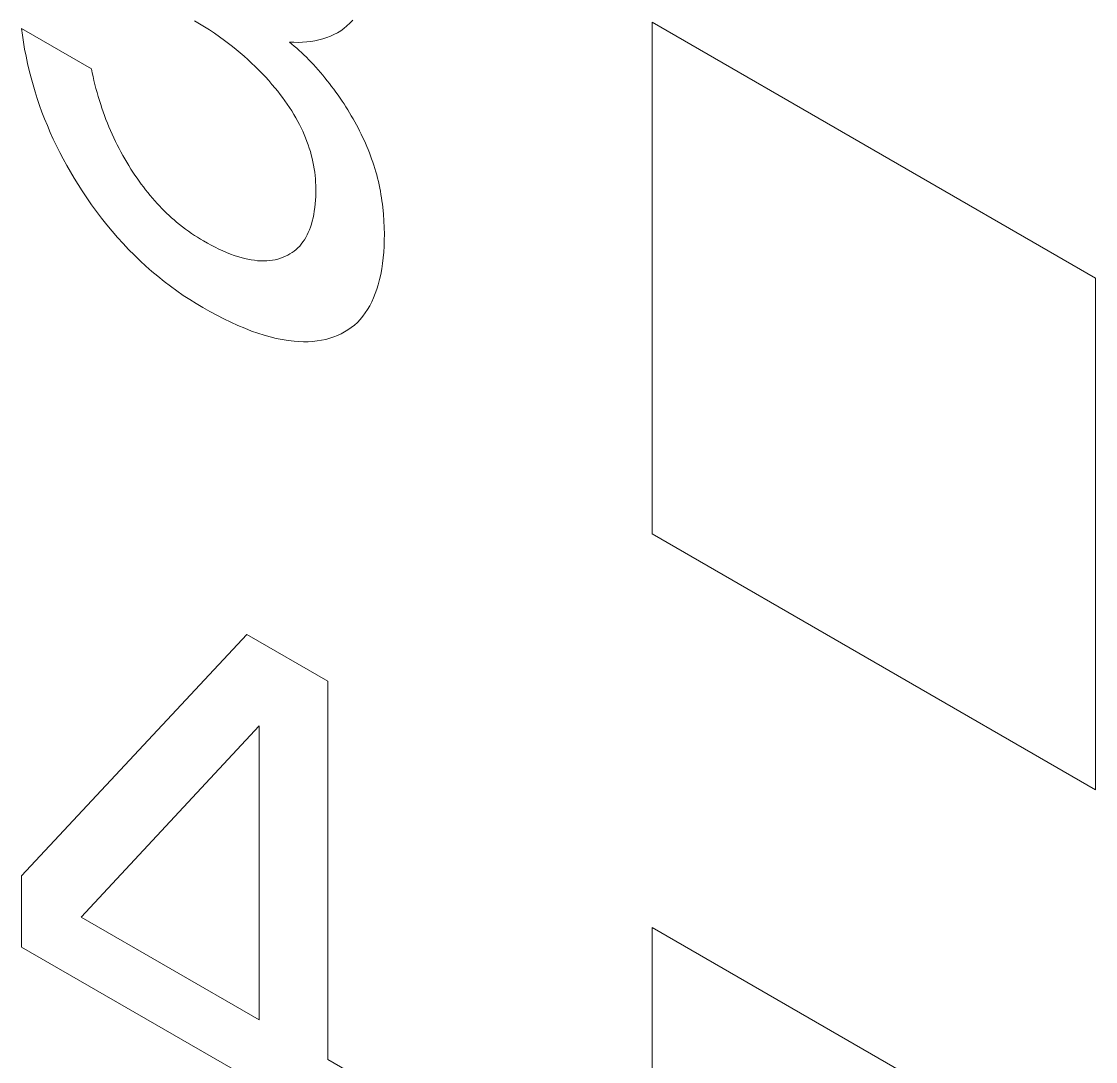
# Model space of a CAD drawing. Header units: inches. Extents: x 67248 to 85686, y -40174 to -31152.
# Drawn here: x 82495.254 to 82497.659, y -33426.339 to -33424.009 of the extents above; entities that cross this region are included whole.
import ezdxf

# ---------------------------------------------------------------- set-up
doc = ezdxf.new("R2010")
doc.units = ezdxf.units.IN
doc.header["$MEASUREMENT"] = 0

# ---------------------------------------------------------------- blocks, each defined once
blk = doc.blocks.new('ET200S')
at = {"lineweight": 0}
for p, q in [((100.3835, -41.5806), (100.5286, -41.6643)), ((100.3835, -41.5806), (100.3854, -41.5948)), ((100.7421, -41.5645), (100.7526, -41.5707)), ((100.7526, -41.5707), (100.763, -41.5771)), ((100.763, -41.5771), (100.7735, -41.5838)), ((100.7735, -41.5838), (100.784, -41.5907)), ((101.0386, -41.5894), (101.0455, -41.5852)), ((101.0455, -41.5852), (101.0522, -41.5804)), ((101.0522, -41.5804), (101.0585, -41.5753)), ((101.0585, -41.5753), (101.0646, -41.5697)), ((101.0646, -41.5697), (101.0703, -41.5636)), ((102.6109, -42.0984), (101.6917, -41.5677)), ((101.6917, -41.5677), (101.6917, -42.6292)), ((100.3854, -41.5948), (100.3875, -41.6092)), ((100.784, -41.5907), (100.7944, -41.598)), ((100.7944, -41.598), (100.8048, -41.6055)), ((100.8048, -41.6055), (100.8129, -41.6116)), ((100.9751, -41.6087), (100.9837, -41.6077)), ((100.9837, -41.6077), (100.9921, -41.6062)), ((100.9921, -41.6062), (101.0004, -41.6044)), ((101.0004, -41.6044), (101.0085, -41.6023)), ((101.0085, -41.6023), (101.0165, -41.5996)), ((101.0165, -41.5996), (101.0241, -41.5967)), ((101.0241, -41.5967), (101.0314, -41.5932)), ((101.0314, -41.5932), (101.0386, -41.5894)), ((100.3875, -41.6092), (100.39, -41.6237)), ((100.39, -41.6237), (100.3929, -41.6384)), ((100.8129, -41.6116), (100.821, -41.6179)), ((100.821, -41.6179), (100.829, -41.6244)), ((100.829, -41.6244), (100.837, -41.6311)), ((100.939, -41.6088), (100.9483, -41.6093)), ((100.9441, -41.6129), (100.939, -41.6088)), ((100.9492, -41.6172), (100.9441, -41.6129)), ((100.9483, -41.6093), (100.9574, -41.6095)), ((100.9542, -41.6216), (100.9492, -41.6172)), ((100.9593, -41.6261), (100.9542, -41.6216)), ((100.9574, -41.6095), (100.9663, -41.6093)), ((100.9643, -41.6308), (100.9593, -41.6261)), ((100.9663, -41.6093), (100.9751, -41.6087)), ((100.3929, -41.6384), (100.396, -41.6531)), ((100.837, -41.6311), (100.845, -41.6379)), ((100.845, -41.6379), (100.8528, -41.645)), ((100.8528, -41.645), (100.8607, -41.6523)), ((100.8607, -41.6523), (100.8679, -41.6592)), ((100.9693, -41.6356), (100.9643, -41.6308)), ((100.9743, -41.6404), (100.9693, -41.6356)), ((100.9792, -41.6454), (100.9743, -41.6404)), ((100.9841, -41.6505), (100.9792, -41.6454)), ((100.989, -41.6557), (100.9841, -41.6505)), ((100.396, -41.6531), (100.3995, -41.668)), ((100.3995, -41.668), (100.4033, -41.6829)), ((100.5302, -41.6724), (100.5286, -41.6643)), ((100.532, -41.6805), (100.5302, -41.6724)), ((100.8679, -41.6592), (100.8751, -41.6663)), ((100.8751, -41.6663), (100.8822, -41.6736)), ((100.8822, -41.6736), (100.8892, -41.6811)), ((100.9939, -41.661), (100.989, -41.6557)), ((100.9987, -41.6664), (100.9939, -41.661)), ((101.0035, -41.6719), (100.9987, -41.6664)), ((101.0082, -41.6775), (101.0035, -41.6719)), ((100.4033, -41.6829), (100.4075, -41.6978)), ((100.5338, -41.6887), (100.532, -41.6805)), ((100.5358, -41.6969), (100.5338, -41.6887)), ((100.8892, -41.6811), (100.8961, -41.6888)), ((100.8961, -41.6888), (100.903, -41.6966)), ((100.903, -41.6966), (100.9097, -41.7047)), ((101.0129, -41.6832), (101.0082, -41.6775)), ((101.0176, -41.689), (101.0129, -41.6832)), ((101.0221, -41.6948), (101.0176, -41.689)), ((101.0267, -41.7007), (101.0221, -41.6948)), ((100.4075, -41.6978), (100.4117, -41.7119)), ((100.4117, -41.7119), (100.4162, -41.726)), ((100.538, -41.7052), (100.5358, -41.6969)), ((100.5402, -41.7134), (100.538, -41.7052)), ((100.5426, -41.7217), (100.5402, -41.7134)), ((100.9097, -41.7047), (100.9149, -41.711)), ((100.9149, -41.711), (100.9199, -41.7175)), ((100.9199, -41.7175), (100.9249, -41.7241)), ((101.0312, -41.7067), (101.0267, -41.7007)), ((101.0356, -41.7128), (101.0312, -41.7067)), ((101.0399, -41.7189), (101.0356, -41.7128)), ((101.0442, -41.7251), (101.0399, -41.7189)), ((100.4162, -41.726), (100.421, -41.7401)), ((100.421, -41.7401), (100.426, -41.7541)), ((100.5451, -41.73), (100.5426, -41.7217)), ((100.5477, -41.7383), (100.5451, -41.73)), ((100.5503, -41.7461), (100.5477, -41.7383)), ((100.9249, -41.7241), (100.9298, -41.7309)), ((100.9298, -41.7309), (100.9346, -41.7377)), ((100.9346, -41.7377), (100.9393, -41.7446)), ((101.0484, -41.7313), (101.0442, -41.7251)), ((101.0524, -41.7373), (101.0484, -41.7313)), ((101.0563, -41.7434), (101.0524, -41.7373)), ((100.426, -41.7541), (100.4314, -41.7682)), ((100.553, -41.7538), (100.5503, -41.7461)), ((100.5558, -41.7615), (100.553, -41.7538)), ((100.5587, -41.7693), (100.5558, -41.7615)), ((100.9393, -41.7446), (100.9438, -41.7516)), ((100.9438, -41.7516), (100.9482, -41.7588)), ((100.9482, -41.7588), (100.9524, -41.766)), ((101.0601, -41.7495), (101.0563, -41.7434)), ((101.0639, -41.7557), (101.0601, -41.7495)), ((101.0675, -41.7619), (101.0639, -41.7557)), ((101.0711, -41.7681), (101.0675, -41.7619)), ((100.4314, -41.7682), (100.4371, -41.7822)), ((100.4371, -41.7822), (100.4431, -41.7962)), ((100.5617, -41.777), (100.5587, -41.7693)), ((100.5649, -41.7847), (100.5617, -41.777)), ((100.5681, -41.7924), (100.5649, -41.7847)), ((100.9524, -41.766), (100.9565, -41.7733)), ((100.9565, -41.7733), (100.9601, -41.7801)), ((100.9601, -41.7801), (100.9635, -41.787)), ((101.0746, -41.7744), (101.0711, -41.7681)), ((101.0781, -41.7806), (101.0746, -41.7744)), ((101.0814, -41.787), (101.0781, -41.7806)), ((100.4431, -41.7962), (100.4493, -41.8101)), ((100.5715, -41.8), (100.5681, -41.7924)), ((100.575, -41.8076), (100.5715, -41.8)), ((100.5785, -41.815), (100.575, -41.8076)), ((100.9635, -41.787), (100.9667, -41.7939)), ((100.9667, -41.7939), (100.9698, -41.8008)), ((100.9698, -41.8008), (100.9728, -41.8078)), ((100.9728, -41.8078), (100.9755, -41.8148)), ((101.0847, -41.7933), (101.0814, -41.787)), ((101.0878, -41.7997), (101.0847, -41.7933)), ((101.0909, -41.8061), (101.0878, -41.7997)), ((101.0939, -41.8125), (101.0909, -41.8061)), ((100.4493, -41.8101), (100.4559, -41.8239)), ((100.4559, -41.8239), (100.4627, -41.8376)), ((100.5822, -41.8223), (100.5785, -41.815)), ((100.5859, -41.8296), (100.5822, -41.8223)), ((100.5898, -41.8368), (100.5859, -41.8296)), ((100.9755, -41.8148), (100.9781, -41.8218)), ((100.9781, -41.8218), (100.9804, -41.8288)), ((100.9804, -41.8288), (100.9826, -41.8358)), ((101.0968, -41.8189), (101.0939, -41.8125)), ((101.0996, -41.8254), (101.0968, -41.8189)), ((101.1023, -41.8318), (101.0996, -41.8254)), ((100.4627, -41.8376), (100.4698, -41.8512)), ((100.4698, -41.8512), (100.4772, -41.8647)), ((100.5937, -41.844), (100.5898, -41.8368)), ((100.5978, -41.8511), (100.5937, -41.844)), ((100.6019, -41.8582), (100.5978, -41.8511)), ((100.9826, -41.8358), (100.9845, -41.8428)), ((100.9845, -41.8428), (100.9864, -41.8501)), ((100.9864, -41.8501), (100.988, -41.8573)), ((101.1049, -41.8383), (101.1023, -41.8318)), ((101.1073, -41.8448), (101.1049, -41.8383)), ((101.1097, -41.8512), (101.1073, -41.8448)), ((101.112, -41.8577), (101.1097, -41.8512)), ((100.4772, -41.8647), (100.4848, -41.8781)), ((100.6062, -41.8652), (100.6019, -41.8582)), ((100.6105, -41.8722), (100.6062, -41.8652)), ((100.6146, -41.8786), (100.6105, -41.8722)), ((100.988, -41.8573), (100.9894, -41.8645)), ((100.9894, -41.8645), (100.9906, -41.8716)), ((100.9906, -41.8716), (100.9916, -41.8787)), ((101.1141, -41.8641), (101.112, -41.8577)), ((101.1162, -41.871), (101.1141, -41.8641)), ((101.1182, -41.8778), (101.1162, -41.871)), ((100.4848, -41.8781), (100.4927, -41.8913)), ((100.4927, -41.8913), (100.5007, -41.9044)), ((100.6188, -41.8849), (100.6146, -41.8786)), ((100.6231, -41.8911), (100.6188, -41.8849)), ((100.6274, -41.8973), (100.6231, -41.8911)), ((100.9916, -41.8787), (100.9924, -41.8857)), ((100.9924, -41.8857), (100.993, -41.8926)), ((100.993, -41.8926), (100.9934, -41.8995)), ((101.1201, -41.8846), (101.1182, -41.8778)), ((101.1219, -41.8914), (101.1201, -41.8846)), ((101.1236, -41.8982), (101.1219, -41.8914)), ((100.5007, -41.9044), (100.509, -41.9173)), ((100.509, -41.9173), (100.5188, -41.932)), ((100.6318, -41.9034), (100.6274, -41.8973)), ((100.6363, -41.9094), (100.6318, -41.9034)), ((100.6409, -41.9154), (100.6363, -41.9094)), ((100.6455, -41.9212), (100.6409, -41.9154)), ((100.9934, -41.8995), (100.9937, -41.9063)), ((100.9937, -41.9063), (100.9939, -41.913)), ((100.9939, -41.913), (100.9939, -41.9211)), ((101.1251, -41.9049), (101.1236, -41.8982)), ((101.1265, -41.9117), (101.1251, -41.9049)), ((101.1278, -41.9184), (101.1265, -41.9117)), ((101.129, -41.9251), (101.1278, -41.9184)), ((100.5188, -41.932), (100.5289, -41.9464)), ((100.6502, -41.9269), (100.6455, -41.9212)), ((100.655, -41.9326), (100.6502, -41.9269)), ((100.6598, -41.9381), (100.655, -41.9326)), ((100.6646, -41.9435), (100.6598, -41.9381)), ((100.9933, -41.9369), (100.9927, -41.9445)), ((100.9937, -41.929), (100.9933, -41.9369)), ((100.9939, -41.9211), (100.9937, -41.929)), ((101.1301, -41.9318), (101.129, -41.9251)), ((101.1311, -41.9384), (101.1301, -41.9318)), ((101.132, -41.945), (101.1311, -41.9384)), ((100.5289, -41.9464), (100.5392, -41.9605)), ((100.5392, -41.9605), (100.5497, -41.9744)), ((100.6695, -41.9487), (100.6646, -41.9435)), ((100.6745, -41.9539), (100.6695, -41.9487)), ((100.6795, -41.9589), (100.6745, -41.9539)), ((100.6845, -41.9639), (100.6795, -41.9589)), ((100.6896, -41.9687), (100.6845, -41.9639)), ((100.9908, -41.9594), (100.9896, -41.9666)), ((100.9919, -41.9521), (100.9908, -41.9594)), ((100.9927, -41.9445), (100.9919, -41.9521)), ((101.1328, -41.9516), (101.132, -41.945)), ((101.1342, -41.9658), (101.1328, -41.9516)), ((100.5497, -41.9744), (100.5605, -41.9879)), ((100.6947, -41.9734), (100.6896, -41.9687)), ((100.6999, -41.9779), (100.6947, -41.9734)), ((100.7051, -41.9823), (100.6999, -41.9779)), ((100.7112, -41.9873), (100.7051, -41.9823)), ((100.9864, -41.9805), (100.9846, -41.9866)), ((100.9881, -41.9737), (100.9864, -41.9805)), ((100.9896, -41.9666), (100.9881, -41.9737)), ((101.1351, -41.9798), (101.1342, -41.9658)), ((101.1357, -41.9936), (101.1351, -41.9798)), ((100.5605, -41.9879), (100.5715, -42.0012)), ((100.5715, -42.0012), (100.5826, -42.0141)), ((100.7173, -41.9922), (100.7112, -41.9873)), ((100.7235, -41.9968), (100.7173, -41.9922)), ((100.7297, -42.0013), (100.7235, -41.9968)), ((100.7359, -42.0057), (100.7297, -42.0013)), ((100.7421, -42.0098), (100.7359, -42.0057)), ((100.9783, -42.0037), (100.9758, -42.009)), ((100.9806, -41.9982), (100.9783, -42.0037)), ((100.9827, -41.9925), (100.9806, -41.9982)), ((100.9846, -41.9866), (100.9827, -41.9925)), ((101.136, -42.0072), (101.1357, -41.9936)), ((101.1359, -42.0198), (101.136, -42.0072)), ((100.5826, -42.0141), (100.5941, -42.0267)), ((100.5941, -42.0267), (100.6057, -42.0391)), ((100.7484, -42.0139), (100.7421, -42.0098)), ((100.7546, -42.0178), (100.7484, -42.0139)), ((100.7609, -42.0215), (100.7546, -42.0178)), ((100.7689, -42.0261), (100.7609, -42.0215)), ((100.7769, -42.0305), (100.7689, -42.0261)), ((100.7849, -42.0346), (100.7769, -42.0305)), ((100.9638, -42.028), (100.9604, -42.032)), ((100.9671, -42.0236), (100.9638, -42.028)), ((100.9702, -42.019), (100.9671, -42.0236)), ((100.9731, -42.0141), (100.9702, -42.019)), ((100.9758, -42.009), (100.9731, -42.0141)), ((101.1355, -42.0323), (101.1359, -42.0198)), ((100.6057, -42.0391), (100.6176, -42.051)), ((100.6176, -42.051), (100.6295, -42.0625)), ((100.7929, -42.0385), (100.7849, -42.0346)), ((100.8009, -42.0421), (100.7929, -42.0385)), ((100.8089, -42.0455), (100.8009, -42.0421)), ((100.8168, -42.0486), (100.8089, -42.0455)), ((100.8247, -42.0515), (100.8168, -42.0486)), ((100.8318, -42.0538), (100.8247, -42.0515)), ((100.9357, -42.051), (100.931, -42.0533)), ((100.9402, -42.0485), (100.9357, -42.051)), ((100.9446, -42.0457), (100.9402, -42.0485)), ((100.9488, -42.0427), (100.9446, -42.0457)), ((100.9528, -42.0394), (100.9488, -42.0427)), ((100.9567, -42.0358), (100.9528, -42.0394)), ((100.9604, -42.032), (100.9567, -42.0358)), ((101.1338, -42.0565), (101.1348, -42.0445)), ((101.1348, -42.0445), (101.1355, -42.0323)), ((100.6295, -42.0625), (100.6416, -42.0737)), ((100.6416, -42.0737), (100.6538, -42.0845)), ((100.8388, -42.0559), (100.8318, -42.0538)), ((100.8458, -42.0578), (100.8388, -42.0559)), ((100.8528, -42.0593), (100.8458, -42.0578)), ((100.8597, -42.0606), (100.8528, -42.0593)), ((100.8665, -42.0616), (100.8597, -42.0606)), ((100.8732, -42.0624), (100.8665, -42.0616)), ((100.8798, -42.0628), (100.8732, -42.0624)), ((100.886, -42.0629), (100.8798, -42.0628)), ((100.8921, -42.0627), (100.886, -42.0629)), ((100.8981, -42.0622), (100.8921, -42.0627)), ((100.904, -42.0614), (100.8981, -42.0622)), ((100.9097, -42.0603), (100.904, -42.0614)), ((100.9154, -42.0589), (100.9097, -42.0603)), ((100.9209, -42.0573), (100.9154, -42.0589)), ((100.9262, -42.0553), (100.9209, -42.0573)), ((100.931, -42.0533), (100.9262, -42.0553)), ((101.1307, -42.0796), (101.1324, -42.0682)), ((101.1324, -42.0682), (101.1338, -42.0565)), ((100.6538, -42.0845), (100.6661, -42.0948)), ((100.6661, -42.0948), (100.6792, -42.1053)), ((101.1262, -42.1016), (101.1287, -42.0908)), ((101.1287, -42.0908), (101.1307, -42.0796)), ((100.6792, -42.1053), (100.6925, -42.1154)), ((100.6925, -42.1154), (100.7058, -42.125)), ((101.1206, -42.1215), (101.1234, -42.1122)), ((101.1234, -42.1122), (101.1262, -42.1016)), ((102.6109, -43.1599), (102.6109, -42.0984)), ((100.7058, -42.125), (100.7191, -42.1343)), ((100.7191, -42.1343), (100.7325, -42.1431)), ((101.11, -42.1478), (101.1138, -42.1393)), ((101.1138, -42.1393), (101.1173, -42.1306)), ((101.1173, -42.1306), (101.1206, -42.1215)), ((100.7325, -42.1431), (100.7459, -42.1515)), ((100.7459, -42.1515), (100.7594, -42.1595)), ((100.7594, -42.1595), (100.7739, -42.1678)), ((101.0965, -42.1708), (101.1013, -42.1635)), ((101.1013, -42.1635), (101.1058, -42.1558)), ((101.1058, -42.1558), (101.11, -42.1478)), ((100.7739, -42.1678), (100.7885, -42.1757)), ((100.7885, -42.1757), (100.8031, -42.1832)), ((100.8031, -42.1832), (100.8176, -42.1902)), ((101.08, -42.1903), (101.0859, -42.1842)), ((101.0859, -42.1842), (101.0913, -42.1778)), ((101.0913, -42.1778), (101.0965, -42.1708)), ((100.8176, -42.1902), (100.8321, -42.1967)), ((100.8321, -42.1967), (100.8465, -42.2027)), ((100.8465, -42.2027), (100.8608, -42.2083)), ((100.8608, -42.2083), (100.8737, -42.2128)), ((101.0536, -42.2103), (101.0606, -42.206)), ((101.0606, -42.206), (101.0674, -42.2012)), ((101.0674, -42.2012), (101.0739, -42.196)), ((101.0739, -42.196), (101.08, -42.1903)), ((100.8737, -42.2128), (100.8865, -42.2168)), ((100.8865, -42.2168), (100.8992, -42.2204)), ((100.8992, -42.2204), (100.9118, -42.2235)), ((100.9118, -42.2235), (100.9243, -42.2261)), ((100.9243, -42.2261), (100.9366, -42.2281)), ((100.9366, -42.2281), (100.9488, -42.2295)), ((100.9488, -42.2295), (100.9586, -42.2302)), ((100.9586, -42.2302), (100.9684, -42.2306)), ((100.9684, -42.2306), (100.9779, -42.2305)), ((100.9779, -42.2305), (100.9873, -42.2299)), ((100.9873, -42.2299), (100.9966, -42.2289)), ((100.9966, -42.2289), (101.0057, -42.2275)), ((101.0057, -42.2275), (101.0145, -42.2256)), ((101.0145, -42.2256), (101.0232, -42.2233)), ((101.0232, -42.2233), (101.0311, -42.2207)), ((101.0311, -42.2207), (101.0389, -42.2176)), ((101.0389, -42.2176), (101.0464, -42.2142)), ((101.0464, -42.2142), (101.0536, -42.2103)), ((101.6917, -42.6292), (102.6109, -43.1599)), ((100.3835, -43.3387), (100.8511, -42.8379)), ((100.8511, -42.8379), (101.0187, -42.9347)), ((101.0187, -42.9347), (101.0187, -43.7193)), ((100.8766, -43.0271), (100.5075, -43.4242)), ((100.8766, -43.6373), (100.8766, -43.0271)), ((100.3835, -43.4863), (100.3835, -43.3387)), ((100.5075, -43.4242), (100.8766, -43.6373)), ((102.6109, -43.9764), (101.6917, -43.4457)), ((101.6917, -43.4457), (101.6917, -44.5071)), ((100.8766, -43.771), (100.3835, -43.4863)), ((101.0187, -43.7193), (101.2194, -43.8352))]:
    blk.add_line(p, q, dxfattribs=at)

msp = doc.modelspace()

# ---------------------------------------------------------------- block references
at = {"xscale": 1.08, "yscale": 1.08, "zscale": 1.08}
msp.add_blockref('ET200S', (82386.8397, -33379.1174, 0.3325), dxfattribs=at)

doc.saveas('drawing.dxf')
